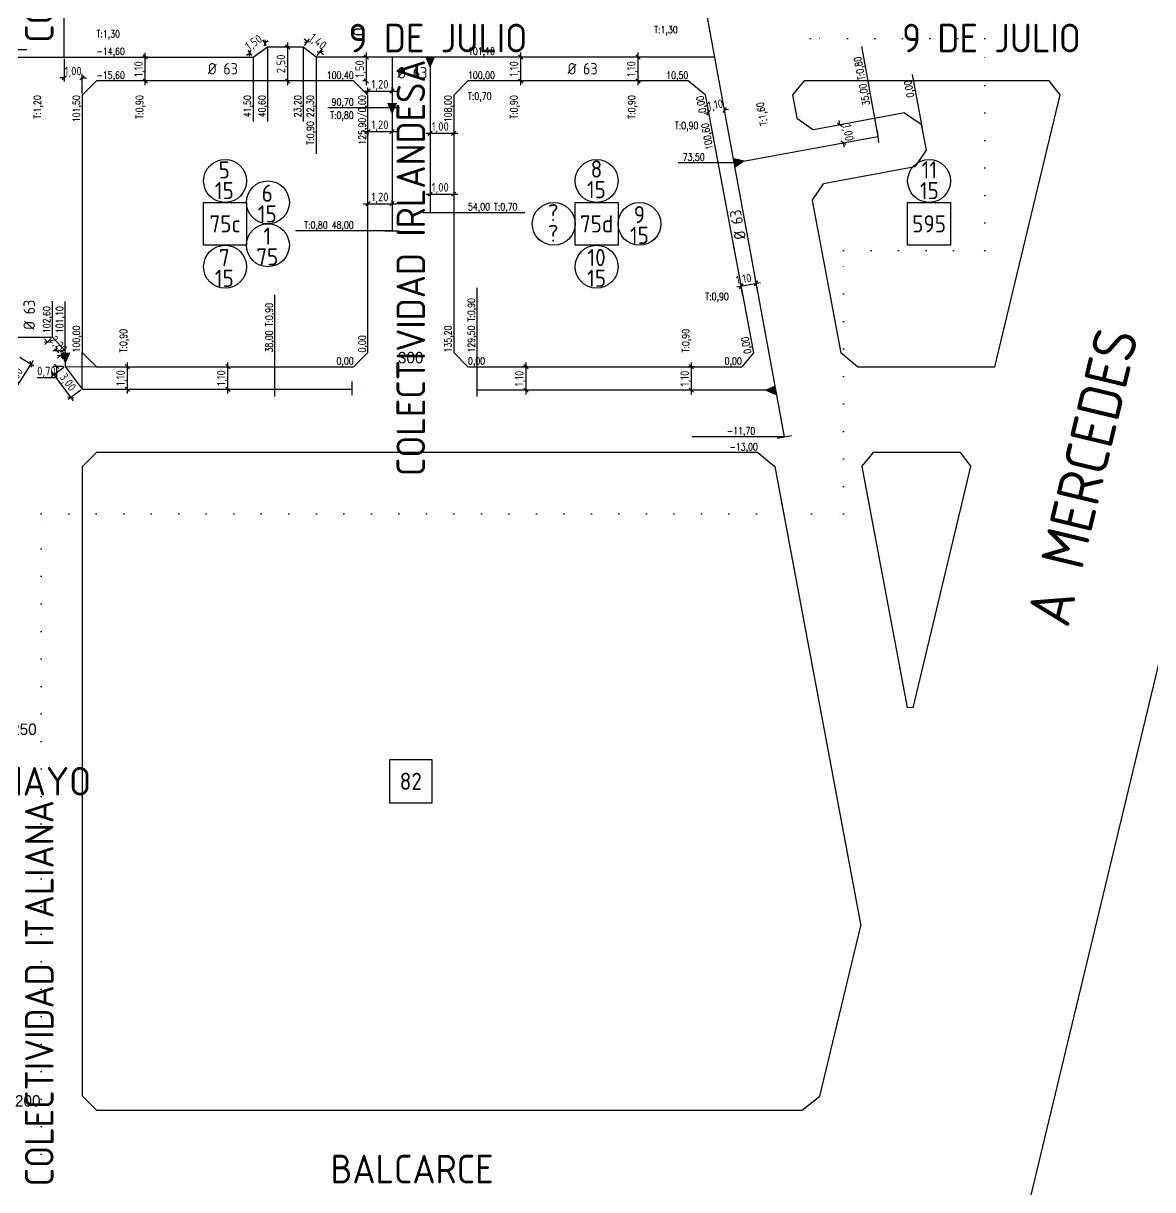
# Model space of a CAD drawing. Extents: x -48 to 13651, y -112 to 3468.
# Drawn here: x 3311.7 to 3706.8, y 1471.3 to 1879.3 of the extents above; entities that cross this region are included whole.
import ezdxf
from ezdxf.enums import TextEntityAlignment as Align

# ---------------------------------------------------------------- set-up
doc = ezdxf.new("R2010")
doc.units = 0
doc.header["$LTSCALE"] = 6
doc.header["$MEASUREMENT"] = 0
doc.linetypes.add('DOT2', pattern=[3.175, 0, -3.175])
doc.layers.get('0').update_dxf_attribs({"linetype": 'CONTINUOUS'})
doc.layers.get('DEFPOINTS').update_dxf_attribs({"linetype": 'CONTINUOUS'})
for name, color, linetype in [('A50', 40, 'CONTINUOUS'), ('AMPLIACIONES', 2, 'CONTINUOUS'), ('CAS', 7, 'CONTINUOUS'), ('Caño 110mm', 170, 'CONTINUOUS'), ('COTA', 2, 'CONTINUOUS'), ('CROQUI', 32, 'CONTINUOUS'), ('MANZANAS', 7, 'CONTINUOUS'), ('NOMB_CALLES', 4, 'CONTINUOUS'), ('NUMCASA', 12, 'CONTINUOUS'), ('NUMERO-CROQUIS', 13, 'CONTINUOUS'), ('NUMERO-MANZANA', 4, 'CONTINUOUS'), ('PROGRESIVA', 60, 'CONTINUOUS'), ('RADIO', 4, 'DOT2'), ('REDUCCIONES', 13, 'CONTINUOUS'), ('TXTDIAMETRO', 7, 'CONTINUOUS')]:
    doc.layers.add(name, color=color, linetype=linetype)
doc.layers.add('ATENCION', color=7, linetype='CONTINUOUS', plot=False)
doc.styles.add('ABADIMTCONDE', font='isocp.shx')
doc.styles.add('GEOSLAB703LTBT', font='isocp.shx', dxfattribs={"width": 0.9, "height": 8})
doc.styles.add('GOTHICE', font='GOTHICE.shx', dxfattribs={"height": 0.6})
doc.styles.add('ROMANS', font='romans.shx', dxfattribs={"width": 0.8, "height": 2.5})
doc.dimstyles.new('COTA02', dxfattribs={"dimtxt": 3, "dimasz": 1.5, "dimexe": 1.25, "dimexo": 0.625, "dimgap": 0.3, "dimtad": 1, "dimtoh": 1, "dimdsep": 46, "dimlunit": 6, "dimtxsty": 'ABADIMTCONDE', "dimblk1": 'OBLIQUE', "dimblk2": 'OBLIQUE', "dimsah": 1, "dimcen": 2.5, "dimdle": 1.5, "dimclrd": 60, "dimclre": 60, "dimclrt": 256, "dimadec": 0, "dimazin": 0, "dimtfac": 1, "dimtix": 1, "dimtofl": 0, "dimtmove": 0, "dimatfit": 0, "dimldrblk": 'OBLIQUE', "dimfxl": 1, "dimtolj": 1, "dimtzin": 0, "dimarcsym": 0})

# ---------------------------------------------------------------- blocks, each defined once
blk = doc.blocks.new('CUPLARED')
at = {"layer": 'REDUCCIONES'}
blk.add_lwpolyline([(4, 0, 0, 3.5, 0), (0, 0, 3.5, 3.5, 0)], format="xyseb", dxfattribs=at)
blk = doc.blocks.new('D63')
at = {"layer": 'TXTDIAMETRO', "color": 7, "ltscale": 0.1, "style": 'ABADIMTCONDE'}
blk.add_text('Ø 63', height=4, dxfattribs=at).set_placement((0, 0), align=Align.MIDDLE)
blk = doc.blocks.new('CUADRADO')
at = {"layer": 'NUMERO-MANZANA', "linetype": 'Continuous'}
blk.add_lwpolyline([(-7.5, -7.5), (7.5, -7.5), (7.5, 7.5), (-7.5, 7.5)], close=True, dxfattribs=at)
blk = doc.blocks.new('_OBLIQUE')
at = {"color": 0, "linetype": 'ByBlock'}
blk.add_line((-0.5, -0.5), (0.5, 0.5), dxfattribs=at)
blk = doc.blocks.new('*D1335')
at = {"layer": 'DEFPOINTS', "color": 0, "transparency": 16777216}
for p in [(3309.85, 1762.87), (3302.23, 1750.81), (3306.62, 1748.04)]:
    blk.add_point(p, dxfattribs=at)
at = {"layer": 'PROGRESIVA', "color": 60, "lineweight": -2, "transparency": 16777216}
for p, q in [((3315.04, 1761.37), (3305.82, 1746.77)), ((3310.38, 1762.54), (3315.3, 1759.44)), ((3302.76, 1750.47), (3307.68, 1747.37))]:
    blk.add_line(p, q, dxfattribs=at)
at = {"layer": 'PROGRESIVA', "color": 60, "lineweight": -2, "transparency": 16777216, "xscale": 1.5, "yscale": 1.5, "zscale": 1.5}
for p, rotation in [((3314.24, 1760.1), 57.73723545815368), ((3306.62, 1748.04), 237.7372354581537)]:
    blk.add_blockref('_OBLIQUE', p, dxfattribs=dict(at, rotation=rotation))
at = {"layer": 'PROGRESIVA', "transparency": 16777216, "insert": (3308.95, 1755.52), "char_height": 3, "attachment_point": 5, "rotation": 57.7372, "style": 'ABADIMTCONDE'}
blk.add_mtext('\\A1;3,60', dxfattribs=at)
blk = doc.blocks.new('*D1339')
at = {"layer": 'DEFPOINTS', "color": 0, "transparency": 16777216}
for p in [(3411.04, 1872.86), (3409.62, 1871.06), (3414.1, 1867.54)]:
    blk.add_point(p, dxfattribs=at)
at = {"layer": 'PROGRESIVA', "color": 60, "lineweight": -2, "transparency": 16777216}
for p, q in [((3411.04, 1872.86), (3409.86, 1873.79)), ((3410.01, 1871.55), (3411.81, 1873.84)), ((3414.49, 1868.03), (3416.29, 1870.33)), ((3415.52, 1869.35), (3416.7, 1868.42))]:
    blk.add_line(p, q, dxfattribs=at)
at = {"layer": 'PROGRESIVA', "color": 60, "lineweight": -2, "transparency": 16777216, "xscale": 1.5, "yscale": 1.5, "zscale": 1.5}
for p, rotation in [((3411.04, 1872.86), 321.884958754801), ((3415.52, 1869.35), 141.884958754801)]:
    blk.add_blockref('_OBLIQUE', p, dxfattribs=dict(at, rotation=rotation))
at = {"layer": 'PROGRESIVA', "transparency": 16777216, "insert": (3414.53, 1872.7), "char_height": 3, "attachment_point": 5, "rotation": 321.885, "style": 'ABADIMTCONDE'}
blk.add_mtext('\\A1;1,40', dxfattribs=at)
blk = doc.blocks.new('*D1340')
at = {"layer": 'DEFPOINTS', "color": 0, "transparency": 16777216}
for p in [(3396.14, 1872.48), (3397.14, 1871.06), (3392.02, 1867.48)]:
    blk.add_point(p, dxfattribs=at)
at = {"layer": 'PROGRESIVA', "color": 60, "lineweight": -2, "transparency": 16777216}
for p, q in [((3396.78, 1871.57), (3395.43, 1873.5)), ((3396.14, 1872.48), (3397.37, 1873.34)), ((3391.02, 1868.9), (3389.79, 1868.04)), ((3391.66, 1867.99), (3390.31, 1869.93))]:
    blk.add_line(p, q, dxfattribs=at)
at = {"layer": 'PROGRESIVA', "color": 60, "lineweight": -2, "transparency": 16777216, "xscale": 1.5, "yscale": 1.5, "zscale": 1.5}
for p, rotation in [((3396.14, 1872.48), 214.9439915807451), ((3391.02, 1868.9), 34.94399158074509)]:
    blk.add_blockref('_OBLIQUE', p, dxfattribs=dict(at, rotation=rotation))
at = {"layer": 'PROGRESIVA', "transparency": 16777216, "insert": (3392.42, 1872.35), "char_height": 3, "attachment_point": 5, "rotation": 34.944, "style": 'ABADIMTCONDE'}
blk.add_mtext('\\A1;1,50', dxfattribs=at)
blk = doc.blocks.new('*D1341')
at = {"layer": 'DEFPOINTS', "color": 0, "transparency": 16777216}
for p in [(3432.23, 1854.15), (3440.67, 1855.59), (3440.67, 1854.15)]:
    blk.add_point(p, dxfattribs=at)
at = {"layer": 'PROGRESIVA', "color": 60, "lineweight": -2, "transparency": 16777216}
for p, q in [((3432.23, 1854.77), (3432.23, 1856.84)), ((3440.67, 1854.77), (3440.67, 1856.84)), ((3430.73, 1855.59), (3442.17, 1855.59))]:
    blk.add_line(p, q, dxfattribs=at)
at = {"layer": 'PROGRESIVA', "color": 60, "lineweight": -2, "transparency": 16777216, "xscale": 1.5, "yscale": 1.5, "zscale": 1.5, "rotation": 180}
blk.add_blockref('_OBLIQUE', (3432.23, 1855.59), dxfattribs=at)
at = {"layer": 'PROGRESIVA', "color": 60, "lineweight": -2, "transparency": 16777216, "xscale": 1.5, "yscale": 1.5, "zscale": 1.5}
blk.add_blockref('_OBLIQUE', (3440.67, 1855.59), dxfattribs=at)
at = {"layer": 'PROGRESIVA', "transparency": 16777216, "insert": (3436.45, 1857.62), "char_height": 3, "attachment_point": 5, "style": 'ABADIMTCONDE'}
blk.add_mtext('\\A1;1,20', dxfattribs=at)
blk = doc.blocks.new('*D1342')
at = {"layer": 'DEFPOINTS', "color": 0, "transparency": 16777216}
for p in [(3404.16, 1871.06), (3405.17, 1871.06), (3405.17, 1859.15)]:
    blk.add_point(p, dxfattribs=at)
at = {"layer": 'PROGRESIVA', "color": 60, "lineweight": -2, "transparency": 16777216}
for p, q in [((3404.54, 1871.06), (3402.91, 1871.06)), ((3404.16, 1857.65), (3404.16, 1872.56)), ((3404.54, 1859.15), (3402.91, 1859.15))]:
    blk.add_line(p, q, dxfattribs=at)
at = {"layer": 'PROGRESIVA', "color": 60, "lineweight": -2, "transparency": 16777216, "xscale": 1.5, "yscale": 1.5, "zscale": 1.5}
for p, rotation in [((3404.16, 1871.06), 90), ((3404.16, 1859.15), 270)]:
    blk.add_blockref('_OBLIQUE', p, dxfattribs=dict(at, rotation=rotation))
at = {"layer": 'PROGRESIVA', "transparency": 16777216, "insert": (3402.14, 1865.1), "char_height": 3, "attachment_point": 5, "rotation": 90, "style": 'ABADIMTCONDE'}
blk.add_mtext('\\A1;2,50', dxfattribs=at)
blk = doc.blocks.new('*D1343')
at = {"layer": 'DEFPOINTS', "color": 0, "transparency": 16777216}
for p in [(3431.72, 1867.54), (3432.12, 1867.54), (3432.12, 1859.15)]:
    blk.add_point(p, dxfattribs=at)
at = {"layer": 'PROGRESIVA', "color": 60, "lineweight": -2, "transparency": 16777216}
for p, q in [((3431.72, 1857.65), (3431.72, 1869.04)), ((3431.49, 1867.54), (3430.47, 1867.54)), ((3431.49, 1859.15), (3430.47, 1859.15))]:
    blk.add_line(p, q, dxfattribs=at)
at = {"layer": 'PROGRESIVA', "color": 60, "lineweight": -2, "transparency": 16777216, "xscale": 1.5, "yscale": 1.5, "zscale": 1.5}
for p, rotation in [((3431.72, 1867.54), 90), ((3431.72, 1859.15), 270)]:
    blk.add_blockref('_OBLIQUE', p, dxfattribs=dict(at, rotation=rotation))
at = {"layer": 'PROGRESIVA', "transparency": 16777216, "insert": (3429.69, 1863.34), "char_height": 3, "attachment_point": 5, "rotation": 90, "style": 'ABADIMTCONDE'}
blk.add_mtext('\\A1;1,50', dxfattribs=at)
blk = doc.blocks.new('*D1344')
at = {"layer": 'DEFPOINTS', "color": 0, "transparency": 16777216}
for p in [(3354.32, 1867.48), (3355.93, 1867.48), (3355.93, 1859.15)]:
    blk.add_point(p, dxfattribs=at)
at = {"layer": 'PROGRESIVA', "color": 60, "lineweight": -2, "transparency": 16777216}
for p, q in [((3354.32, 1857.65), (3354.32, 1868.98)), ((3355.31, 1867.48), (3353.07, 1867.48)), ((3355.31, 1859.15), (3353.07, 1859.15))]:
    blk.add_line(p, q, dxfattribs=at)
at = {"layer": 'PROGRESIVA', "color": 60, "lineweight": -2, "transparency": 16777216, "xscale": 1.5, "yscale": 1.5, "zscale": 1.5}
for p, rotation in [((3354.32, 1867.48), 90), ((3354.32, 1859.15), 270)]:
    blk.add_blockref('_OBLIQUE', p, dxfattribs=dict(at, rotation=rotation))
at = {"layer": 'PROGRESIVA', "transparency": 16777216, "insert": (3352.3, 1863.31), "char_height": 3, "attachment_point": 5, "rotation": 90, "style": 'ABADIMTCONDE'}
blk.add_mtext('\\A1;1,10', dxfattribs=at)
blk = doc.blocks.new('*D1346')
at = {"layer": 'DEFPOINTS', "color": 0, "transparency": 16777216}
for p in [(3326.34, 1759.29), (3322.43, 1756.41), (3332.23, 1751.3)]:
    blk.add_point(p, dxfattribs=at)
at = {"layer": 'PROGRESIVA', "color": 60, "lineweight": -2, "transparency": 16777216}
for p, q in [((3325.83, 1758.92), (3321.42, 1755.67)), ((3329.22, 1747.21), (3321.54, 1757.62)), ((3331.73, 1750.93), (3327.32, 1747.68))]:
    blk.add_line(p, q, dxfattribs=at)
at = {"layer": 'PROGRESIVA', "color": 60, "lineweight": -2, "transparency": 16777216, "xscale": 1.5, "yscale": 1.5, "zscale": 1.5}
for p, rotation in [((3322.43, 1756.41), 126.435680998905), ((3328.33, 1748.42), 306.4356809989051)]:
    blk.add_blockref('_OBLIQUE', p, dxfattribs=dict(at, rotation=rotation))
at = {"layer": 'PROGRESIVA', "transparency": 16777216, "insert": (3327, 1753.63), "char_height": 3, "attachment_point": 5, "rotation": 306.4357, "style": 'ABADIMTCONDE'}
blk.add_mtext('\\A1;3,00', dxfattribs=at)
blk = doc.blocks.new('*D1347')
at = {"layer": 'DEFPOINTS', "color": 0, "transparency": 16777216}
for p in [(3321.85, 1769.49), (3324.55, 1763.05), (3326.34, 1764.73)]:
    blk.add_point(p, dxfattribs=at)
at = {"layer": 'PROGRESIVA', "color": 60, "lineweight": -2, "transparency": 16777216}
for p, q in [((3320.07, 1767.81), (3319.04, 1768.9)), ((3321.4, 1769.06), (3319.16, 1766.95)), ((3325.88, 1764.3), (3323.64, 1762.19)), ((3324.55, 1763.05), (3325.58, 1761.95))]:
    blk.add_line(p, q, dxfattribs=at)
at = {"layer": 'PROGRESIVA', "color": 60, "lineweight": -2, "transparency": 16777216, "xscale": 1.5, "yscale": 1.5, "zscale": 1.5}
for p, rotation in [((3320.07, 1767.81), 313.2573982075181), ((3324.55, 1763.05), 133.2573982075182)]:
    blk.add_blockref('_OBLIQUE', p, dxfattribs=dict(at, rotation=rotation))
at = {"layer": 'PROGRESIVA', "transparency": 16777216, "insert": (3323.78, 1766.82), "char_height": 3, "attachment_point": 5, "rotation": 313.2574, "style": 'ABADIMTCONDE'}
blk.add_mtext('\\A1;2,20', dxfattribs=at)
blk = doc.blocks.new('*D1348')
at = {"layer": 'DEFPOINTS', "color": 0, "transparency": 16777216}
for p in [(3345.47, 1759.15), (3348.08, 1759.15), (3345.47, 1751.3)]:
    blk.add_point(p, dxfattribs=at)
at = {"layer": 'PROGRESIVA', "color": 60, "lineweight": -2, "transparency": 16777216}
for p, q in [((3346.09, 1759.15), (3349.33, 1759.15)), ((3348.08, 1749.8), (3348.08, 1760.65)), ((3346.09, 1751.3), (3349.33, 1751.3))]:
    blk.add_line(p, q, dxfattribs=at)
at = {"layer": 'PROGRESIVA', "color": 60, "lineweight": -2, "transparency": 16777216, "xscale": 1.5, "yscale": 1.5, "zscale": 1.5}
for p, rotation in [((3348.08, 1759.15), 90), ((3348.08, 1751.3), 270)]:
    blk.add_blockref('_OBLIQUE', p, dxfattribs=dict(at, rotation=rotation))
at = {"layer": 'PROGRESIVA', "transparency": 16777216, "insert": (3346.05, 1755.22), "char_height": 3, "attachment_point": 5, "rotation": 90, "style": 'ABADIMTCONDE'}
blk.add_mtext('\\A1;1,10', dxfattribs=at)
blk = doc.blocks.new('*D1349')
at = {"layer": 'DEFPOINTS', "color": 0, "transparency": 16777216}
for p in [(3382.85, 1759.15), (3383.25, 1759.15), (3382.85, 1751.3)]:
    blk.add_point(p, dxfattribs=at)
at = {"layer": 'PROGRESIVA', "color": 60, "lineweight": -2, "transparency": 16777216}
for p, q in [((3383.25, 1749.8), (3383.25, 1760.65)), ((3383.47, 1759.15), (3384.5, 1759.15)), ((3383.47, 1751.3), (3384.5, 1751.3))]:
    blk.add_line(p, q, dxfattribs=at)
at = {"layer": 'PROGRESIVA', "color": 60, "lineweight": -2, "transparency": 16777216, "xscale": 1.5, "yscale": 1.5, "zscale": 1.5}
for p, rotation in [((3383.25, 1759.15), 90), ((3383.25, 1751.3), 270)]:
    blk.add_blockref('_OBLIQUE', p, dxfattribs=dict(at, rotation=rotation))
at = {"layer": 'PROGRESIVA', "transparency": 16777216, "insert": (3381.22, 1755.22), "char_height": 3, "attachment_point": 5, "rotation": 90, "style": 'ABADIMTCONDE'}
blk.add_mtext('\\A1;1,10', dxfattribs=at)
blk = doc.blocks.new('*D1350')
at = {"layer": 'DEFPOINTS', "color": 0, "transparency": 16777216}
for p in [(3326.34, 1764.73), (3323.27, 1759.29), (3326.34, 1759.29)]:
    blk.add_point(p, dxfattribs=at)
at = {"layer": 'PROGRESIVA', "color": 60, "lineweight": -2, "transparency": 16777216}
for p, q in [((3325.71, 1764.73), (3322.02, 1764.73)), ((3323.27, 1764.73), (3323.27, 1766.23)), ((3325.71, 1759.29), (3322.02, 1759.29)), ((3323.27, 1759.29), (3323.27, 1755.29)), ((3323.27, 1755.29), (3316.51, 1755.29))]:
    blk.add_line(p, q, dxfattribs=at)
at = {"layer": 'PROGRESIVA', "color": 60, "lineweight": -2, "transparency": 16777216, "xscale": 1.5, "yscale": 1.5, "zscale": 1.5}
for p, rotation in [((3323.27, 1764.73), 270), ((3323.27, 1759.29), 90)]:
    blk.add_blockref('_OBLIQUE', p, dxfattribs=dict(at, rotation=rotation))
at = {"layer": 'PROGRESIVA', "transparency": 16777216, "insert": (3319.74, 1757.32), "char_height": 3, "attachment_point": 5, "style": 'ABADIMTCONDE'}
blk.add_mtext('\\A1;0,70', dxfattribs=at)
blk = doc.blocks.new('*D1351')
at = {"layer": 'DEFPOINTS', "color": 0, "transparency": 16777216}
for p in [(3556.97, 1849.03), (3557, 1848.89), (3551.43, 1847.87)]:
    blk.add_point(p, dxfattribs=at)
at = {"layer": 'PROGRESIVA', "color": 60, "lineweight": -2, "transparency": 16777216}
for p, q in [((3551.32, 1848.48), (3551.18, 1849.24)), ((3556.88, 1849.5), (3556.74, 1850.26)), ((3556.97, 1849.03), (3558.44, 1849.3)), ((3551.41, 1848.01), (3549.93, 1847.74))]:
    blk.add_line(p, q, dxfattribs=at)
at = {"layer": 'PROGRESIVA', "color": 60, "lineweight": -2, "transparency": 16777216, "xscale": 1.5, "yscale": 1.5, "zscale": 1.5}
for p, rotation in [((3551.41, 1848.01), 10.37720282393888), ((3556.97, 1849.03), 190.3772028239389)]:
    blk.add_blockref('_OBLIQUE', p, dxfattribs=dict(at, rotation=rotation))
at = {"layer": 'PROGRESIVA', "transparency": 16777216, "insert": (3553.82, 1850.51), "char_height": 3, "attachment_point": 5, "rotation": 10.3772, "style": 'ABADIMTCONDE'}
blk.add_mtext('\\A1;1,10', dxfattribs=at)
blk = doc.blocks.new('*D1352')
at = {"layer": 'DEFPOINTS', "color": 0, "transparency": 16777216}
for p in [(3485.5, 1867.54), (3485.7, 1867.54), (3485.5, 1859.15)]:
    blk.add_point(p, dxfattribs=at)
at = {"layer": 'PROGRESIVA', "color": 60, "lineweight": -2, "transparency": 16777216}
for p, q in [((3485.7, 1857.65), (3485.7, 1869.04)), ((3486.13, 1867.54), (3486.95, 1867.54)), ((3486.13, 1859.15), (3486.95, 1859.15))]:
    blk.add_line(p, q, dxfattribs=at)
at = {"layer": 'PROGRESIVA', "color": 60, "lineweight": -2, "transparency": 16777216, "xscale": 1.5, "yscale": 1.5, "zscale": 1.5}
for p, rotation in [((3485.7, 1867.54), 90), ((3485.7, 1859.15), 270)]:
    blk.add_blockref('_OBLIQUE', p, dxfattribs=dict(at, rotation=rotation))
at = {"layer": 'PROGRESIVA', "transparency": 16777216, "insert": (3483.68, 1863.34), "char_height": 3, "attachment_point": 5, "rotation": 90, "style": 'ABADIMTCONDE'}
blk.add_mtext('\\A1;1,10', dxfattribs=at)
blk = doc.blocks.new('*D1353')
at = {"layer": 'DEFPOINTS', "color": 0, "transparency": 16777216}
for p in [(3526.54, 1867.54), (3526.74, 1867.54), (3526.54, 1859.15)]:
    blk.add_point(p, dxfattribs=at)
at = {"layer": 'PROGRESIVA', "color": 60, "lineweight": -2, "transparency": 16777216}
for p, q in [((3526.74, 1857.65), (3526.74, 1869.04)), ((3527.17, 1867.54), (3527.99, 1867.54)), ((3527.17, 1859.15), (3527.99, 1859.15))]:
    blk.add_line(p, q, dxfattribs=at)
at = {"layer": 'PROGRESIVA', "color": 60, "lineweight": -2, "transparency": 16777216, "xscale": 1.5, "yscale": 1.5, "zscale": 1.5}
for p, rotation in [((3526.74, 1867.54), 90), ((3526.74, 1859.15), 270)]:
    blk.add_blockref('_OBLIQUE', p, dxfattribs=dict(at, rotation=rotation))
at = {"layer": 'PROGRESIVA', "transparency": 16777216, "insert": (3524.72, 1863.34), "char_height": 3, "attachment_point": 5, "rotation": 90, "style": 'ABADIMTCONDE'}
blk.add_mtext('\\A1;1,10', dxfattribs=at)
blk = doc.blocks.new('*D1354')
at = {"layer": 'DEFPOINTS', "color": 0, "transparency": 16777216}
for p in [(3487.55, 1759.15), (3488.76, 1759.15), (3488.76, 1750.96)]:
    blk.add_point(p, dxfattribs=at)
at = {"layer": 'PROGRESIVA', "color": 60, "lineweight": -2, "transparency": 16777216}
for p, q in [((3488.13, 1759.15), (3486.3, 1759.15)), ((3487.55, 1749.46), (3487.55, 1760.65)), ((3488.13, 1750.96), (3486.3, 1750.96))]:
    blk.add_line(p, q, dxfattribs=at)
at = {"layer": 'PROGRESIVA', "color": 60, "lineweight": -2, "transparency": 16777216, "xscale": 1.5, "yscale": 1.5, "zscale": 1.5}
for p, rotation in [((3487.55, 1759.15), 90), ((3487.55, 1750.96), 270)]:
    blk.add_blockref('_OBLIQUE', p, dxfattribs=dict(at, rotation=rotation))
at = {"layer": 'PROGRESIVA', "transparency": 16777216, "insert": (3485.53, 1755.05), "char_height": 3, "attachment_point": 5, "rotation": 90, "style": 'ABADIMTCONDE'}
blk.add_mtext('\\A1;1,10', dxfattribs=at)
blk = doc.blocks.new('*D1355')
at = {"layer": 'DEFPOINTS', "color": 0, "transparency": 16777216}
for p in [(3545.43, 1759.15), (3547.24, 1759.15), (3547.24, 1750.96)]:
    blk.add_point(p, dxfattribs=at)
at = {"layer": 'PROGRESIVA', "color": 60, "lineweight": -2, "transparency": 16777216}
for p, q in [((3546.62, 1759.15), (3544.18, 1759.15)), ((3545.43, 1749.46), (3545.43, 1760.65)), ((3546.62, 1750.96), (3544.18, 1750.96))]:
    blk.add_line(p, q, dxfattribs=at)
at = {"layer": 'PROGRESIVA', "color": 60, "lineweight": -2, "transparency": 16777216, "xscale": 1.5, "yscale": 1.5, "zscale": 1.5}
for p, rotation in [((3545.43, 1759.15), 90), ((3545.43, 1750.96), 270)]:
    blk.add_blockref('_OBLIQUE', p, dxfattribs=dict(at, rotation=rotation))
at = {"layer": 'PROGRESIVA', "transparency": 16777216, "insert": (3543.41, 1755.05), "char_height": 3, "attachment_point": 5, "rotation": 90, "style": 'ABADIMTCONDE'}
blk.add_mtext('\\A1;1,10', dxfattribs=at)
blk = doc.blocks.new('*D1356')
at = {"layer": 'DEFPOINTS', "color": 0, "transparency": 16777216}
for p in [(3568.09, 1788.32), (3563.47, 1783.53), (3568.79, 1784.5)]:
    blk.add_point(p, dxfattribs=at)
at = {"layer": 'PROGRESIVA', "color": 60, "lineweight": -2, "transparency": 16777216}
for p, q in [((3561.3, 1787.07), (3569.56, 1788.59)), ((3563.36, 1784.14), (3562.55, 1788.57)), ((3568.67, 1785.11), (3567.86, 1789.55))]:
    blk.add_line(p, q, dxfattribs=at)
at = {"layer": 'PROGRESIVA', "color": 60, "lineweight": -2, "transparency": 16777216, "xscale": 1.5, "yscale": 1.5, "zscale": 1.5}
for p, rotation in [((3562.77, 1787.34), 190.3772028239428), ((3568.09, 1788.32), 10.37720282394282)]:
    blk.add_blockref('_OBLIQUE', p, dxfattribs=dict(at, rotation=rotation))
at = {"layer": 'PROGRESIVA', "transparency": 16777216, "insert": (3563.76, 1789.58), "char_height": 3, "attachment_point": 5, "rotation": 10.3772, "style": 'ABADIMTCONDE'}
blk.add_mtext('\\A1;1,10', dxfattribs=at)
blk = doc.blocks.new('*D1357')
at = {"layer": 'DEFPOINTS', "color": 0, "transparency": 16777216}
for p in [(3596.37, 1843.61), (3597.38, 1843.8), (3597.56, 1837.28)]:
    blk.add_point(p, dxfattribs=at)
at = {"layer": 'PROGRESIVA', "color": 60, "lineweight": -2, "transparency": 16777216}
for p, q in [((3597.38, 1843.8), (3597.1, 1845.28)), ((3596.99, 1843.73), (3598.61, 1844.03)), ((3598.17, 1837.4), (3599.79, 1837.7)), ((3598.56, 1837.47), (3598.84, 1836))]:
    blk.add_line(p, q, dxfattribs=at)
at = {"layer": 'PROGRESIVA', "color": 60, "lineweight": -2, "transparency": 16777216, "xscale": 1.5, "yscale": 1.5, "zscale": 1.5}
for p, rotation in [((3597.38, 1843.8), 280.6000000000055), ((3598.56, 1837.47), 100.6000000000055)]:
    blk.add_blockref('_OBLIQUE', p, dxfattribs=dict(at, rotation=rotation))
at = {"layer": 'PROGRESIVA', "transparency": 16777216, "insert": (3599.96, 1841.01), "char_height": 3, "attachment_point": 5, "rotation": 280.6, "style": 'ABADIMTCONDE'}
blk.add_mtext('\\A1;1,00', dxfattribs=at)
blk = doc.blocks.new('*D1534')
at = {"layer": 'DEFPOINTS', "color": 0, "transparency": 16777216}
for p in [(3325.98, 1867.48), (3332.23, 1860.23), (3332.23, 1854.15)]:
    blk.add_point(p, dxfattribs=at)
at = {"layer": 'PROGRESIVA', "color": 60, "lineweight": -2, "transparency": 16777216}
for p, q in [((3325.98, 1866.85), (3325.98, 1858.98)), ((3332.23, 1854.77), (3332.23, 1861.48)), ((3325.98, 1860.23), (3324.48, 1860.23)), ((3332.23, 1860.23), (3333.73, 1860.23))]:
    blk.add_line(p, q, dxfattribs=at)
at = {"layer": 'PROGRESIVA', "color": 60, "lineweight": -2, "transparency": 16777216, "xscale": 1.5, "yscale": 1.5, "zscale": 1.5}
blk.add_blockref('_OBLIQUE', (3325.98, 1860.23), dxfattribs=at)
at = {"layer": 'PROGRESIVA', "color": 60, "lineweight": -2, "transparency": 16777216, "xscale": 1.5, "yscale": 1.5, "zscale": 1.5, "rotation": 180}
blk.add_blockref('_OBLIQUE', (3332.23, 1860.23), dxfattribs=at)
at = {"layer": 'PROGRESIVA', "transparency": 16777216, "insert": (3329.11, 1862.26), "char_height": 3, "attachment_point": 5, "style": 'ABADIMTCONDE'}
blk.add_mtext('\\A1;1,00', dxfattribs=at)
blk = doc.blocks.new('*D1580')
at = {"layer": 'COTA', "color": 60, "lineweight": -2, "transparency": 16777216}
for p, q in [((3430.73, 1841.44), (3442.17, 1841.44)), ((3432.23, 1841.71), (3432.23, 1840.19)), ((3440.67, 1841.71), (3440.67, 1840.19))]:
    blk.add_line(p, q, dxfattribs=at)
at = {"layer": 'DEFPOINTS', "color": 0, "transparency": 16777216}
for p in [(3432.23, 1842.34), (3440.67, 1842.34), (3440.67, 1841.44)]:
    blk.add_point(p, dxfattribs=at)
at = {"layer": 'COTA', "color": 60, "lineweight": -2, "transparency": 16777216, "xscale": 1.5, "yscale": 1.5, "zscale": 1.5, "rotation": 180}
blk.add_blockref('_OBLIQUE', (3432.23, 1841.44), dxfattribs=at)
at = {"layer": 'COTA', "color": 60, "lineweight": -2, "transparency": 16777216, "xscale": 1.5, "yscale": 1.5, "zscale": 1.5}
blk.add_blockref('_OBLIQUE', (3440.67, 1841.44), dxfattribs=at)
at = {"layer": 'COTA', "transparency": 16777216, "insert": (3436.45, 1843.47), "char_height": 3, "attachment_point": 5, "style": 'ABADIMTCONDE'}
blk.add_mtext('\\A1;1,20', dxfattribs=at)
blk = doc.blocks.new('*D1581')
at = {"layer": 'COTA', "color": 60, "lineweight": -2, "transparency": 16777216}
for p, q in [((3430.73, 1816.17), (3442.17, 1816.17)), ((3432.23, 1816.54), (3432.23, 1817.42)), ((3440.67, 1816.54), (3440.67, 1817.42))]:
    blk.add_line(p, q, dxfattribs=at)
at = {"layer": 'DEFPOINTS', "color": 0, "transparency": 16777216}
for p in [(3432.23, 1815.91), (3440.67, 1816.17), (3440.67, 1815.91)]:
    blk.add_point(p, dxfattribs=at)
at = {"layer": 'COTA', "color": 60, "lineweight": -2, "transparency": 16777216, "xscale": 1.5, "yscale": 1.5, "zscale": 1.5, "rotation": 180}
blk.add_blockref('_OBLIQUE', (3432.23, 1816.17), dxfattribs=at)
at = {"layer": 'COTA', "color": 60, "lineweight": -2, "transparency": 16777216, "xscale": 1.5, "yscale": 1.5, "zscale": 1.5}
blk.add_blockref('_OBLIQUE', (3440.67, 1816.17), dxfattribs=at)
at = {"layer": 'COTA', "transparency": 16777216, "insert": (3436.45, 1818.2), "char_height": 3, "attachment_point": 5, "style": 'ABADIMTCONDE'}
blk.add_mtext('\\A1;1,20', dxfattribs=at)
blk = doc.blocks.new('*D1815')
at = {"layer": 'DEFPOINTS', "color": 0, "transparency": 16777216}
for p in [(3453.96, 1819.96), (3462.23, 1819.96), (3462.23, 1819.54)]:
    blk.add_point(p, dxfattribs=at)
at = {"layer": 'PROGRESIVA', "color": 60, "lineweight": -2, "transparency": 16777216}
for p, q in [((3452.46, 1819.54), (3463.73, 1819.54)), ((3453.96, 1819.34), (3453.96, 1818.29)), ((3462.23, 1819.34), (3462.23, 1818.29))]:
    blk.add_line(p, q, dxfattribs=at)
at = {"layer": 'PROGRESIVA', "color": 60, "lineweight": -2, "transparency": 16777216, "xscale": 1.5, "yscale": 1.5, "zscale": 1.5, "rotation": 180}
blk.add_blockref('_OBLIQUE', (3453.96, 1819.54), dxfattribs=at)
at = {"layer": 'PROGRESIVA', "color": 60, "lineweight": -2, "transparency": 16777216, "xscale": 1.5, "yscale": 1.5, "zscale": 1.5}
blk.add_blockref('_OBLIQUE', (3462.23, 1819.54), dxfattribs=at)
at = {"layer": 'PROGRESIVA', "transparency": 16777216, "insert": (3457.53, 1821.57), "char_height": 3, "attachment_point": 5, "style": 'ABADIMTCONDE'}
blk.add_mtext('\\A1;1,00', dxfattribs=at)
blk = doc.blocks.new('*D1816')
at = {"layer": 'DEFPOINTS', "color": 0, "transparency": 16777216}
for p in [(3453.96, 1841.28), (3462.23, 1841.28), (3462.23, 1840.86)]:
    blk.add_point(p, dxfattribs=at)
at = {"layer": 'PROGRESIVA', "color": 60, "lineweight": -2, "transparency": 16777216}
for p, q in [((3452.46, 1840.86), (3463.73, 1840.86)), ((3453.96, 1840.66), (3453.96, 1839.61)), ((3462.23, 1840.66), (3462.23, 1839.61))]:
    blk.add_line(p, q, dxfattribs=at)
at = {"layer": 'PROGRESIVA', "color": 60, "lineweight": -2, "transparency": 16777216, "xscale": 1.5, "yscale": 1.5, "zscale": 1.5, "rotation": 180}
blk.add_blockref('_OBLIQUE', (3453.96, 1840.86), dxfattribs=at)
at = {"layer": 'PROGRESIVA', "color": 60, "lineweight": -2, "transparency": 16777216, "xscale": 1.5, "yscale": 1.5, "zscale": 1.5}
blk.add_blockref('_OBLIQUE', (3462.23, 1840.86), dxfattribs=at)
at = {"layer": 'PROGRESIVA', "transparency": 16777216, "insert": (3457.53, 1842.89), "char_height": 3, "attachment_point": 5, "style": 'ABADIMTCONDE'}
blk.add_mtext('\\A1;1,00', dxfattribs=at)

msp = doc.modelspace()

# ---------------------------------------------------------------- linework, layer by layer
at = {"layer": 'A50'}
for p, q in [((3453.963, 1867.541), (3453.963, 1813.145)), ((3440.671, 1849.745), (3440.671, 1806.745))]:
    msp.add_line(p, q, dxfattribs=at)
at = {"layer": 'A50', "ltscale": 0.1}
for p, q in [((3560.364, 1830.492), (3610.669, 1839.677)), ((3326.335, 1762.171), (3326.335, 1759.295)), ((3326.335, 1759.295), (3332.234, 1751.305)), ((3332.234, 1751.305), (3399.668, 1751.305)), ((3574.928, 1750.959), (3470.406, 1750.959))]:
    msp.add_line(p, q, dxfattribs=at)
at = {"layer": 'CAS', "ltscale": 0.1}
for p, q in [((3306.811, 1870.098), (3312.892, 1870.098)), ((3443.232, 1849.745), (3438.11, 1849.745)), ((3610.421, 1841.733), (3610.917, 1837.622)), ((3451.463, 1813.145), (3456.463, 1813.145)), ((3438.171, 1806.745), (3443.171, 1806.745)), ((3399.668, 1748.748), (3399.668, 1753.861)), ((3470.406, 1748.737), (3470.406, 1753.18)), ((3575.36, 1734.121), (3580.49, 1735.061))]:
    msp.add_line(p, q, dxfattribs=at)
at = {"layer": 'Caño 110mm', "ltscale": 0.1}
for p, q in [((3577.925, 1734.591), (3527.261, 2011.257)), ((3392.017, 1867.478), (3397.139, 1871.057)), ((3397.139, 1871.057), (3409.622, 1871.057)), ((3409.622, 1871.057), (3414.104, 1867.541)), ((3309.852, 1867.478), (3392.017, 1867.478)), ((3414.104, 1867.541), (3440.671, 1867.541)), ((3440.671, 1867.541), (3453.963, 1867.541)), ((3440.671, 1867.51), (3440.671, 1849.745)), ((3453.963, 1867.541), (3553.579, 1867.541)), ((3309.852, 1769.491), (3321.854, 1769.491)), ((3321.854, 1769.491), (3326.335, 1764.728)), ((3326.335, 1764.728), (3326.335, 1762.171))]:
    msp.add_line(p, q, dxfattribs=at)
at = {"layer": 'Caño 110mm'}
msp.add_line((3325.981, 1867.478), (3325.981, 1919.069), dxfattribs=at)
at = {"layer": 'CROQUI'}
for p, q in [((3399.668, 1751.305), (3426.863, 1751.305)), ((3426.603, 1753.947), (3426.603, 1749.261)), ((3430.251, 1751.344), (3430.251, 1751.344))]:
    msp.add_line(p, q, dxfattribs=at)
at = {"layer": 'MANZANAS'}
for p, q in [((3337.234, 1859.145), (3332.234, 1854.145)), ((3427.234, 1859.145), (3337.234, 1859.145)), ((3432.234, 1854.145), (3427.234, 1859.145)), ((3467.234, 1859.145), (3462.234, 1854.145)), ((3544.322, 1859.145), (3467.234, 1859.145)), ((3550.242, 1854.231), (3544.322, 1859.145)), ((3584.843, 1859.145), (3580.762, 1854.231)), ((3670.603, 1859.145), (3584.843, 1859.145)), ((3674.436, 1854.283), (3670.603, 1859.145)), ((3332.234, 1854.145), (3332.234, 1764.145)), ((3432.234, 1764.145), (3432.234, 1854.145)), ((3462.234, 1854.145), (3462.234, 1764.145)), ((3550.242, 1854.231), (3567.117, 1764.06)), ((3580.762, 1854.231), (3582.29, 1846.066)), ((3651.595, 1759.145), (3674.436, 1854.283)), ((3587.669, 1817.324), (3597.637, 1764.06)), ((3556.985, 1022.373), (3738.819, 1779.767)), ((3332.234, 1764.145), (3337.234, 1759.145)), ((3427.234, 1759.145), (3432.234, 1764.145)), ((3467.234, 1759.145), (3462.234, 1764.145)), ((3567.117, 1764.06), (3563.036, 1759.145)), ((3603.557, 1759.145), (3597.637, 1764.06)), ((3337.234, 1759.145), (3427.234, 1759.145)), ((3467.234, 1759.145), (3563.036, 1759.145)), ((3603.557, 1759.145), (3651.595, 1759.145)), ((3337.234, 1729.145), (3332.234, 1724.145)), ((3568.651, 1729.145), (3337.234, 1729.145)), ((3568.651, 1729.145), (3574.57, 1724.231)), ((3605.091, 1724.231), (3609.171, 1729.145)), ((3639.393, 1729.145), (3609.171, 1729.145)), ((3639.393, 1729.145), (3643.226, 1724.283)), ((3332.234, 1724.145), (3332.234, 1504.145)), ((3574.57, 1724.231), (3604.639, 1563.559)), ((3605.091, 1724.231), (3620.871, 1639.914)), ((3622.958, 1639.861), (3643.226, 1724.283)), ((3622.958, 1639.861), (3620.871, 1639.914)), ((3590.342, 1504.007), (3604.639, 1563.559)), ((3332.234, 1504.145), (3337.234, 1499.145)), ((3584.175, 1499.145), (3590.342, 1504.007)), ((3337.234, 1499.145), (3584.175, 1499.145))]:
    msp.add_line(p, q, dxfattribs=at)
at = {"layer": 'MANZANAS', "ltscale": 0.1}
for p, q in [((3582.29, 1846.066), (3588.125, 1842.071)), ((3620.018, 1848.04), (3588.125, 1842.071)), ((3620.018, 1848.04), (3625.853, 1844.045)), ((3625.853, 1844.045), (3627.553, 1834.961)), ((3627.553, 1834.961), (3623.558, 1829.127)), ((3623.558, 1829.127), (3591.664, 1823.158)), ((3587.669, 1817.324), (3591.664, 1823.158))]:
    msp.add_line(p, q, dxfattribs=at)
at = {"layer": 'NUMERO-CROQUIS'}
for centre in [(3382.234, 1824.145), (3512.234, 1824.145), (3628.573, 1824.145), (3397.234, 1816.645), (3497.234, 1809.145), (3527.234, 1809.145), (3397.234, 1801.645), (3382.234, 1794.145), (3512.234, 1794.145)]:
    msp.add_circle(centre, 7.5, dxfattribs=at)
at = {"layer": 'NUMERO-MANZANA'}
for points in [[(3374.734, 1816.645), (3389.734, 1816.645), (3389.734, 1801.645), (3374.734, 1801.645)], [(3504.734, 1816.645), (3519.734, 1816.645), (3519.734, 1801.645), (3504.734, 1801.645)], [(3621.073, 1816.645), (3636.073, 1816.645), (3636.073, 1801.645), (3621.073, 1801.645)]]:
    msp.add_lwpolyline(points, close=True, dxfattribs=at)
at = {"layer": 'PROGRESIVA'}
for p, q in [((3397.139, 1871.057), (3397.139, 1844.946)), ((3409.622, 1871.057), (3409.622, 1844.946)), ((3604.916, 1871.184), (3610.669, 1839.677)), ((3392.017, 1867.478), (3392.017, 1844.946)), ((3414.104, 1867.541), (3414.104, 1833.699)), ((3622.685, 1861.431), (3626.129, 1842.571)), ((3440.671, 1849.745), (3418.253, 1849.745)), ((3560.364, 1830.492), (3540.809, 1830.492)), ((3453.963, 1813.145), (3487.179, 1813.145)), ((3440.671, 1806.745), (3406.857, 1806.745)), ((3399.668, 1751.305), (3399.668, 1784.361)), ((3470.406, 1750.959), (3470.406, 1786.787)), ((3321.854, 1769.491), (3321.854, 1782.047)), ((3326.335, 1764.728), (3326.335, 1781.951)), ((3332.234, 1751.305), (3332.234, 1764.145)), ((3326.335, 1759.295), (3337.234, 1759.145)), ((3577.925, 1734.591), (3545.633, 1734.591))]:
    msp.add_line(p, q, dxfattribs=at)
at = {"layer": 'RADIO', "color": 4, "ltscale": 0.5}
for p, q in [((3587.086, 1874.021), (3587.086, 2058.053)), ((3648.096, 1874.021), (3587.086, 1874.021)), ((3648.096, 1799.853), (3648.096, 1874.021)), ((3598.628, 1707.654), (3598.628, 1799.853)), ((3598.628, 1799.853), (3648.096, 1799.853)), ((3317.931, 1483.715), (3317.931, 1707.654)), ((3317.931, 1707.654), (3598.628, 1707.654)), ((2288.412, 1483.715), (3317.931, 1483.715))]:
    msp.add_line(p, q, dxfattribs=at)

# ---------------------------------------------------------------- block references
at = {"layer": 'AMPLIACIONES', "ltscale": 0.1}
for name, p, rotation in [('CUPLARED', (3453.963, 1867.541), 270), ('CUPLARED', (3440.671, 1851.404), 270), ('CUPLARED', (3560.364, 1830.492), 10.43681414764899), ('D63', (3561.631, 1808.838), 100.7290219264051), ('D63', (3313.712, 1777.331), 90), ('CUPLARED', (3326.367, 1764.089), 270), ('CUPLARED', (3574.928, 1750.959), 180)]:
    msp.add_blockref(name, p, dxfattribs=dict(at, rotation=rotation))
for name, p in [('D63', (3381.474, 1863.405)), ('D63', (3507.348, 1863.409)), ('D63', (3447.796, 1861.999)), ('CUADRADO', (3447.234, 1614.145))]:
    msp.add_blockref(name, p, dxfattribs=at)

# ---------------------------------------------------------------- texts
at = {"layer": 'ATENCION', "style": 'GEOSLAB703LTBT'}
for s, p in [('COLECTIVIDAD ITALIANA', (3317.234, 1872.445)), ('COLECTIVIDAD IRLANDESA', (3447.234, 1720.881)), ('COLECTIVIDAD ITALIANA', (3317.234, 1472.445))]:
    msp.add_text(s, height=10, rotation=90, dxfattribs=at).set_placement(p, align=Align.MIDDLE_LEFT)
for s, p in [('9 DE JULIO', (3425.47, 1874.145)), ('9 DE JULIO', (3619.141, 1874.145)), ('25 DE MAYO', (3264.444, 1614.145)), ('BALCARCE', (3419.141, 1478.487))]:
    msp.add_text(s, height=10, dxfattribs=at).set_placement(p, align=Align.MIDDLE_LEFT)
at = {"layer": 'NOMB_CALLES', "style": 'GEOSLAB703LTBT'}
msp.add_text('A MERCEDES', height=15, rotation=76.5, dxfattribs=at).set_placement((3669.918, 1669.214), align=Align.MIDDLE_LEFT)
at = {"layer": 'NUMCASA', "color": 12, "linetype": 'Continuous', "style": 'GOTHICE'}
msp.add_text('0', height=4, rotation=90, dxfattribs=at).set_placement((3432.287, 1876.309), align=Align.BOTTOM_CENTER)
for s, p in [('300', (3447.188, 1759.151)), ('250', (3311.861, 1629.145)), ('200', (3313.209, 1499.145))]:
    msp.add_text(s, height=4, dxfattribs=at).set_placement(p, align=Align.BOTTOM_CENTER)
at = {"layer": 'NUMERO-CROQUIS', "style": 'GEOSLAB703LTBT'}
for s, p in [('5', (3381.967, 1828.019)), ('8', (3512.178, 1828.338)), ('11', (3628.658, 1828.023)), ('15', (3512.178, 1821.104)), ('15', (3381.967, 1820.785)), ('6', (3397.012, 1819.858)), ('15', (3628.658, 1820.789)), ('?', (3497.044, 1813.049)), ('15', (3397.012, 1812.624)), ('9', (3527.223, 1812.358)), ('1', (3397.012, 1804.858)), ('?', (3497.044, 1805.815)), ('15', (3527.223, 1805.124)), ('7', (3381.967, 1797.337)), ('75', (3397.012, 1797.624)), ('10', (3512.223, 1797.358)), ('15', (3381.967, 1790.102)), ('15', (3512.223, 1790.124))]:
    msp.add_text(s, height=6, dxfattribs=at).set_placement(p, align=Align.MIDDLE)
at = {"layer": 'NUMERO-MANZANA', "style": 'GEOSLAB703LTBT'}
for s, p in [('75c', (3382.234, 1809.145)), ('75d', (3512.234, 1809.145)), ('595', (3628.573, 1809.145)), ('82', (3447.234, 1614.145))]:
    msp.add_text(s, height=6, dxfattribs=at).set_placement(p, align=Align.MIDDLE)
at = {"layer": 'PROGRESIVA', "style": 'ROMANS', "width": 0.8}
for s, p in [('T:1,30', (3540.608, 1875.081)), ('100,40', (3427.234, 1859.145)), ('10,50', (3544.322, 1859.145)), ('90,70', (3427.234, 1849.745)), ('T:0,80', (3427.234, 1845.143)), ('T:0,90', (3547.843, 1841.539)), ('73,50', (3550.054, 1830.492)), ('T:0,80 48,00', (3427.234, 1806.745)), ('T:0,90', (3558.495, 1781.726)), ('0,00', (3427.234, 1759.145)), ('0,00', (3563.036, 1759.145)), ('-11,70', (3567.74, 1734.726)), ('-13,00', (3568.651, 1729.145))]:
    msp.add_text(s, height=2.5, dxfattribs=at).set_placement(p, align=Align.BOTTOM_RIGHT)
for s, p in [('T:1,30', (3337.234, 1873.599)), ('-14,60', (3337.234, 1867.478)), ('101,10', (3467.234, 1867.541)), ('-15,60', (3337.234, 1859.145)), ('100,00', (3467.234, 1859.145)), ('T:0,70', (3467.234, 1851.833)), ('54,00 T:0,70', (3467.234, 1813.118)), ('0,00', (3467.234, 1759.145))]:
    msp.add_text(s, height=2.5, dxfattribs=at).set_placement(p, align=Align.BOTTOM_LEFT)
for s, rotation, p in [('35,00 T:0,80', 100.6, (3608.613, 1850.935)), ('0,00', 100.6, (3624.085, 1853.76)), ('T:1,60', 100.6, (3572.836, 1843.919)), ('100,60', 100.6, (3553.757, 1835.448)), ('102,60', 90, (3321.854, 1770.904)), ('101,10', 90, (3326.335, 1770.904)), ('38,00 T:0,90', 90, (3399.668, 1764.145)), ('129,50 T:0,90', 90, (3470.406, 1764.145)), ('100,00', 90, (3332.234, 1764.145)), ('T:0,90', 90, (3348.681, 1764.145)), ('135,20', 90, (3462.234, 1764.145)), ('T:0,90', 90, (3545.432, 1764.145)), ('0,00', 90, (3432.234, 1764.145)), ('0,00', 100.6, (3567.117, 1764.06))]:
    msp.add_text(s, height=2.5, rotation=rotation, dxfattribs=at).set_placement(p, align=Align.BOTTOM_LEFT)
for s, rotation, p in [('T:1,20', 90, (3318.549, 1854.145)), ('101,50', 90, (3332.234, 1854.145)), ('T:0,90', 90, (3354.322, 1854.145)), ('41,50', 90, (3392.017, 1854.145)), ('40,60', 90, (3397.139, 1854.145)), ('23,20', 90, (3409.622, 1854.145)), ('T:0,90 22,30', 90, (3414.104, 1854.145)), ('125,90/0,00', 90, (3432.234, 1854.145)), ('108,00', 90, (3462.234, 1854.145)), ('T:0,90', 90, (3485.3, 1854.145)), ('T:0,90', 90, (3526.5, 1854.145)), ('0,00', 100.6, (3550.242, 1854.231))]:
    msp.add_text(s, height=2.5, rotation=rotation, dxfattribs=at).set_placement(p, align=Align.BOTTOM_RIGHT)

# ---------------------------------------------------------------- dimensions: what is measured, and where the dimension line sits
at = {"layer": 'COTA', "color": 12}
for base, p1, p2, picture, middle in [((3440.671, 1841.442), (3432.234, 1842.335), (3440.671, 1842.335), '*D1580', (3436.452, 1843.467)), ((3440.671, 1816.17), (3432.234, 1815.914), (3440.671, 1815.914), '*D1581', (3436.452, 1818.195))]:
    dim = msp.add_linear_dim(base=base, p1=p1, p2=p2, text='1,20', dimstyle='COTA02', dxfattribs=at)
    dim.commit()
    dim.dimension.update_dxf_attribs({"geometry": picture, "text_midpoint": middle})
at = {"layer": 'PROGRESIVA'}
for p1, p2, distance, text, picture, middle in [((3392.017, 1867.478), (3397.139, 1871.057), 1.737, '1,50', '*D1340', (3392.424, 1872.351)), ((3414.104, 1867.541), (3409.622, 1871.057), -2.294, '1,40', '*D1339', (3414.529, 1872.697)), ((3551.432, 1847.868), (3556.995, 1848.887), 0.145, '1,10', '*D1351', (3553.823, 1850.512)), ((3597.557, 1837.283), (3596.373, 1843.615), -1.023, '1,00', '*D1357', (3599.961, 1841.01)), ((3321.854, 1769.491), (3326.335, 1764.728), -2.454, '2,20', '*D1347', (3323.782, 1766.816))]:
    dim = msp.add_aligned_dim(p1=p1, p2=p2, distance=distance, text=text, dimstyle='COTA02', dxfattribs=at)
    dim.commit()
    dim.dimension.update_dxf_attribs({"geometry": picture, "text_midpoint": middle})
for base, p1, p2, text, picture, middle in [((3354.322, 1867.478), (3355.93, 1859.145), (3355.93, 1867.478), '1,10', '*D1344', (3352.297, 1863.312)), ((3404.164, 1871.057), (3405.169, 1859.145), (3405.169, 1871.057), '2,50', '*D1342', (3402.139, 1865.101)), ((3431.718, 1867.541), (3432.12, 1859.145), (3432.12, 1867.541), '1,50', '*D1343', (3429.693, 1863.343)), ((3485.702, 1867.541), (3485.501, 1859.145), (3485.501, 1867.541), '1,10', '*D1352', (3483.677, 1863.343)), ((3526.741, 1867.541), (3526.54, 1859.145), (3526.54, 1867.541), '1,10', '*D1353', (3524.716, 1863.343)), ((3348.078, 1759.145), (3345.466, 1751.305), (3345.466, 1759.145), '1,10', '*D1348', (3346.053, 1755.225)), ((3383.249, 1759.145), (3382.847, 1751.305), (3382.847, 1759.145), '1,10', '*D1349', (3381.224, 1755.225)), ((3487.551, 1759.145), (3488.757, 1750.959), (3488.757, 1759.145), '1,10', '*D1354', (3485.526, 1755.052)), ((3545.432, 1759.145), (3547.241, 1750.959), (3547.241, 1759.145), '1,10', '*D1355', (3543.407, 1755.052))]:
    dim = msp.add_linear_dim(base=base, p1=p1, p2=p2, angle=90, text=text, dimstyle='COTA02', dxfattribs=at)
    dim.commit()
    dim.dimension.update_dxf_attribs({"geometry": picture, "text_midpoint": middle})
for base, p1, p2, text, picture, middle in [((3332.234, 1860.231), (3325.981, 1867.478), (3332.234, 1854.145), '1,00', '*D1534', (3329.107, 1862.256)), ((3440.671, 1855.592), (3432.234, 1854.145), (3440.671, 1854.145), '1,20', '*D1341', (3436.452, 1857.617))]:
    dim = msp.add_linear_dim(base=base, p1=p1, p2=p2, text=text, dimstyle='COTA02', dxfattribs=at)
    dim.commit()
    dim.dimension.update_dxf_attribs({"geometry": picture, "text_midpoint": middle})
for base, p1, p2, picture, middle in [((3462.234, 1840.861), (3453.963, 1841.284), (3462.234, 1841.284), '*D1816', (3457.535, 1840.861)), ((3462.234, 1819.541), (3453.963, 1819.964), (3462.234, 1819.964), '*D1815', (3457.535, 1819.541))]:
    dim = msp.add_linear_dim(base=base, p1=p1, p2=p2, text='1,00', dimstyle='COTA02', dxfattribs=at)
    dim.commit()
    dim.dimension.update_dxf_attribs({"geometry": picture, "text_midpoint": middle, "dimtype": 160})
for base, p1, p2, angle, text, picture, middle, dimtype in [((3568.087, 1788.317), (3563.473, 1783.527), (3568.786, 1784.5), 10.3772, '1,10', '*D1356', (3564.122, 1787.591), 161), ((3306.623, 1748.036), (3309.852, 1762.874), (3302.234, 1750.807), 237.73724, '3,60', '*D1335', (3310.665, 1754.439), 161), ((3323.268, 1759.295), (3326.335, 1764.728), (3326.335, 1759.295), 90, '0,70', '*D1350', (3319.741, 1755.295), 160), ((3322.427, 1756.41), (3332.234, 1751.305), (3326.335, 1759.295), 126.43568, '3,00', '*D1346', (3325.368, 1752.425), 161)]:
    dim = msp.add_linear_dim(base=base, p1=p1, p2=p2, angle=angle, text=text, dimstyle='COTA02', dxfattribs=at)
    dim.commit()
    dim.dimension.update_dxf_attribs({"geometry": picture, "text_midpoint": middle, "dimtype": dimtype})

doc.saveas('drawing.dxf')
